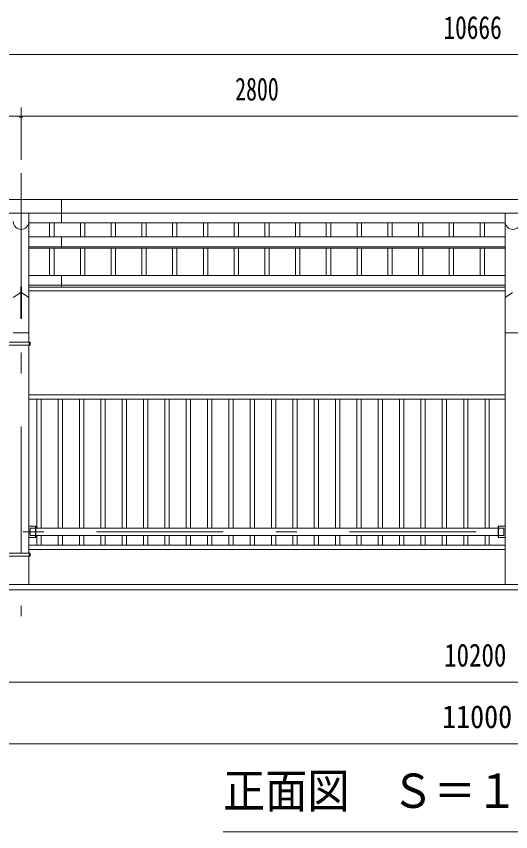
# Model space of a CAD drawing. Units: millimetres, scale not verified, with parts at other scales. Extents: x -26655 to 26659, y -10500 to 10500.
# Drawn here: x 1209 to 4024, y 420 to 5056 of the extents above; entities that cross this region are included whole.
import ezdxf
from ezdxf.enums import TextEntityAlignment as Align

# ---------------------------------------------------------------- set-up
doc = ezdxf.new("R2010")
doc.units = ezdxf.units.MM
doc.header["$LTSCALE"] = 60
doc.linetypes.add('USER3', pattern=[24, 12, -5, 2, -5])
for name, color, linetype, lineweight in [('0-2_1-05BOLD', 7, 'Continuous', 18), ('0-3_1-25CENTER', 3, 'USER3', 18), ('0-4_1-45THIN', 4, 'Continuous', 18), ('0-5_1-55DIM', 3, 'Continuous', 18)]:
    doc.layers.add(name, color=color, linetype=linetype, lineweight=lineweight)
doc.styles.add('ＭＳ ゴシック', font='')
doc.styles.get('ＭＳ ゴシック').set_extended_font_data('MS Gothic')

msp = doc.modelspace()

# ---------------------------------------------------------------- linework, layer by layer
at = {"layer": '0-2_1-05BOLD'}
for p, q in [((9219.56, 4014.67), (-1446.44, 4014.67)), ((1466.56, 4014.67), (1466.56, 3882.27)), ((-1446.44, 3937.52), (9219.56, 3937.52)), ((1281.11, 3937.52), (1281.11, 3202.67)), ((3992.01, 3937.52), (3992.01, 1824.67)), ((3992.01, 3882.27), (1281.11, 3882.27)), ((1281.11, 3802.96), (3992.01, 3802.96)), ((1466.56, 3802.96), (1466.56, 3737.03)), ((1281.11, 3745.26), (3992.01, 3745.26)), ((1281.11, 3737.03), (3992.01, 3737.03)), ((3992.01, 3582.44), (1281.11, 3582.44)), ((1466.56, 3582.44), (1466.56, 3515.47)), ((3992.01, 3527.34), (1281.11, 3527.34)), ((1234.31, 3485.19), (1192.01, 3457.25)), ((1234.31, 3517.89), (1234.31, 3337.25)), ((1281.11, 3457.25), (1238.81, 3485.19)), ((3992.01, 3515.47), (1281.11, 3515.47)), ((3992.01, 3494.67), (1281.11, 3494.67)), ((3992.01, 3457.25), (4034.31, 3485.19)), ((1234.31, 3337.25), (1238.81, 3337.25)), ((1192.01, 3256.67), (1281.11, 3256.67)), ((4081.11, 3256.67), (3992.01, 3256.67)), ((1282.71, 3202.67), (1282.71, 3186.67)), ((1288.81, 3202.67), (1288.81, 3186.67)), ((1288.81, 3186.67), (1083.36, 3186.67)), ((1281.11, 3186.67), (1281.11, 2002.67)), ((1288.81, 3194.67), (1282.71, 3194.67)), ((3992.01, 2904.67), (1281.11, 2904.67)), ((3992.01, 2879.67), (1281.11, 2879.67)), ((1321.11, 2157.67), (1281.11, 2157.67)), ((1289.06, 2146.02), (1289.06, 2103.32)), ((1317.91, 2146.02), (1289.06, 2146.02)), ((1317.91, 2157.67), (1317.91, 2091.67)), ((1321.11, 2157.67), (1321.11, 2091.67)), ((1321.11, 2146.02), (3952.01, 2146.02)), ((3952.01, 2157.67), (3952.01, 2091.67)), ((3952.01, 2157.67), (3992.01, 2157.67)), ((3955.21, 2157.67), (3955.21, 2091.67)), ((3955.21, 2146.02), (3984.06, 2146.02)), ((3984.06, 2146.02), (3984.06, 2103.32)), ((1321.11, 2091.67), (1281.11, 2091.67)), ((1317.91, 2103.32), (1289.06, 2103.32)), ((1321.11, 2103.32), (3952.01, 2103.32)), ((3952.01, 2091.67), (3992.01, 2091.67)), ((3955.21, 2103.32), (3984.06, 2103.32)), ((3992.01, 2049.67), (1281.11, 2049.67)), ((1288.81, 2002.67), (1083.36, 2002.67)), ((3992.01, 2024.67), (1281.11, 2024.67)), ((1282.71, 2002.67), (1282.71, 1986.67)), ((1288.81, 1994.67), (1282.71, 1994.67)), ((1288.81, 2002.67), (1288.81, 1986.67)), ((1288.81, 1986.67), (1083.36, 1986.67)), ((1281.11, 1986.67), (1281.11, 1824.67)), ((9536.56, 1794.67), (-1763.44, 1794.67))]:
    msp.add_line(p, q, dxfattribs=at)
for points in [[(1234.31, 3517.89), (1238.81, 3517.89), (1238.81, 3337.25)], [(1288.81, 3202.67), (1083.36, 3202.67), (1083.36, 3186.67)], [(9386.56, 1824.67), (-1613.44, 1824.67), (-1613.44, 1794.67)]]:
    msp.add_lwpolyline(points, dxfattribs=at)
for centre in [(1236.56, 3889.22), (4036.56, 3889.22)]:
    msp.add_arc(centre, 44.55, 180, 0, dxfattribs=at)
at = {"layer": '0-3_1-25CENTER'}
for p, q in [((1236.56, 4164.67), (1236.56, 1644.67)), ((-1213.44, 2124.67), (8986.56, 2124.67))]:
    msp.add_line(p, q, dxfattribs=at)
at = {"layer": '0-4_1-45THIN'}
for p, q in [((1399.06, 3882.27), (1399.06, 3802.96)), ((1424.06, 3882.27), (1424.06, 3802.96)), ((1574.06, 3882.27), (1574.06, 3802.96)), ((1599.06, 3882.27), (1599.06, 3802.96)), ((1749.06, 3882.27), (1749.06, 3802.96)), ((1774.06, 3882.27), (1774.06, 3802.96)), ((1924.06, 3882.27), (1924.06, 3802.96)), ((1949.06, 3882.27), (1949.06, 3802.96)), ((2099.06, 3882.27), (2099.06, 3802.96)), ((2124.06, 3882.27), (2124.06, 3802.96)), ((2274.06, 3882.27), (2274.06, 3802.96)), ((2299.06, 3882.27), (2299.06, 3802.96)), ((2449.06, 3882.27), (2449.06, 3802.96)), ((2474.06, 3882.27), (2474.06, 3802.96)), ((2624.06, 3882.27), (2624.06, 3802.96)), ((2649.06, 3882.27), (2649.06, 3802.96)), ((2799.06, 3882.27), (2799.06, 3802.96)), ((2824.06, 3882.27), (2824.06, 3802.96)), ((2974.06, 3882.27), (2974.06, 3802.96)), ((2999.06, 3882.27), (2999.06, 3802.96)), ((3149.06, 3882.27), (3149.06, 3802.96)), ((3174.06, 3882.27), (3174.06, 3802.96)), ((3324.06, 3882.27), (3324.06, 3802.96)), ((3349.06, 3882.27), (3349.06, 3802.96)), ((3499.06, 3882.27), (3499.06, 3802.96)), ((3524.06, 3882.27), (3524.06, 3802.96)), ((3674.06, 3882.27), (3674.06, 3802.96)), ((3699.06, 3882.27), (3699.06, 3802.96)), ((3849.06, 3882.27), (3849.06, 3802.96)), ((3874.06, 3882.27), (3874.06, 3802.96)), ((1399.06, 3737.03), (1399.06, 3582.44)), ((1424.06, 3737.03), (1424.06, 3582.44)), ((1574.06, 3737.03), (1574.06, 3582.44)), ((1599.06, 3737.03), (1599.06, 3582.44)), ((1749.06, 3737.03), (1749.06, 3582.44)), ((1774.06, 3737.03), (1774.06, 3582.44)), ((1924.06, 3737.03), (1924.06, 3582.44)), ((1949.06, 3737.03), (1949.06, 3582.44)), ((2099.06, 3737.03), (2099.06, 3582.44)), ((2124.06, 3737.03), (2124.06, 3582.44)), ((2274.06, 3737.03), (2274.06, 3582.44)), ((2299.06, 3737.03), (2299.06, 3582.44)), ((2449.06, 3737.03), (2449.06, 3582.44)), ((2474.06, 3737.03), (2474.06, 3582.44)), ((2624.06, 3737.03), (2624.06, 3582.44)), ((2649.06, 3737.03), (2649.06, 3582.44)), ((2799.06, 3737.03), (2799.06, 3582.44)), ((2824.06, 3737.03), (2824.06, 3582.44)), ((2974.06, 3737.03), (2974.06, 3582.44)), ((2999.06, 3737.03), (2999.06, 3582.44)), ((3149.06, 3737.03), (3149.06, 3582.44)), ((3174.06, 3737.03), (3174.06, 3582.44)), ((3324.06, 3737.03), (3324.06, 3582.44)), ((3349.06, 3737.03), (3349.06, 3582.44)), ((3499.06, 3737.03), (3499.06, 3582.44)), ((3524.06, 3737.03), (3524.06, 3582.44)), ((3674.06, 3737.03), (3674.06, 3582.44)), ((3699.06, 3737.03), (3699.06, 3582.44)), ((3849.06, 3737.03), (3849.06, 3582.44)), ((3874.06, 3737.03), (3874.06, 3582.44)), ((1326.06, 2879.67), (1326.06, 2146.02)), ((1350.06, 2879.67), (1350.06, 2146.02)), ((1447.56, 2879.67), (1447.56, 2146.02)), ((1471.56, 2879.67), (1471.56, 2146.02)), ((1569.06, 2879.67), (1569.06, 2146.02)), ((1593.06, 2879.67), (1593.06, 2146.02)), ((1690.56, 2879.67), (1690.56, 2146.02)), ((1714.56, 2879.67), (1714.56, 2146.02)), ((1812.06, 2879.67), (1812.06, 2146.02)), ((1836.06, 2879.67), (1836.06, 2146.02)), ((1933.56, 2879.67), (1933.56, 2146.02)), ((1957.56, 2879.67), (1957.56, 2146.02)), ((2055.06, 2879.67), (2055.06, 2146.02)), ((2079.06, 2879.67), (2079.06, 2146.02)), ((2176.56, 2879.67), (2176.56, 2146.02)), ((2200.56, 2879.67), (2200.56, 2146.02)), ((2298.06, 2879.67), (2298.06, 2146.02)), ((2322.06, 2879.67), (2322.06, 2146.02)), ((2419.56, 2879.67), (2419.56, 2146.02)), ((2443.56, 2879.67), (2443.56, 2146.02)), ((2541.06, 2879.67), (2541.06, 2146.02)), ((2565.06, 2879.67), (2565.06, 2146.02)), ((2662.56, 2879.67), (2662.56, 2146.02)), ((2686.56, 2879.67), (2686.56, 2146.02)), ((2784.06, 2879.67), (2784.06, 2146.02)), ((2808.06, 2879.67), (2808.06, 2146.02)), ((2905.56, 2879.67), (2905.56, 2146.02)), ((2929.56, 2879.67), (2929.56, 2146.02)), ((3027.06, 2879.67), (3027.06, 2146.02)), ((3051.06, 2879.67), (3051.06, 2146.02)), ((3148.56, 2879.67), (3148.56, 2146.02)), ((3172.56, 2879.67), (3172.56, 2146.02)), ((3270.06, 2879.67), (3270.06, 2146.02)), ((3294.06, 2879.67), (3294.06, 2146.02)), ((3391.56, 2879.67), (3391.56, 2146.02)), ((3415.56, 2879.67), (3415.56, 2146.02)), ((3513.06, 2879.67), (3513.06, 2146.02)), ((3537.06, 2879.67), (3537.06, 2146.02)), ((3634.56, 2879.67), (3634.56, 2146.02)), ((3658.56, 2879.67), (3658.56, 2146.02)), ((3756.06, 2879.67), (3756.06, 2146.02)), ((3780.06, 2879.67), (3780.06, 2146.02)), ((3877.56, 2879.67), (3877.56, 2146.02)), ((3901.56, 2879.67), (3901.56, 2146.02)), ((1326.06, 2103.32), (1326.06, 2049.67)), ((1350.06, 2103.32), (1350.06, 2049.67)), ((1447.56, 2103.32), (1447.56, 2049.67)), ((1471.56, 2103.32), (1471.56, 2049.67)), ((1569.06, 2103.32), (1569.06, 2049.67)), ((1593.06, 2103.32), (1593.06, 2049.67)), ((1690.56, 2103.32), (1690.56, 2049.67)), ((1714.56, 2103.32), (1714.56, 2049.67)), ((1812.06, 2103.32), (1812.06, 2049.67)), ((1836.06, 2103.32), (1836.06, 2049.67)), ((1933.56, 2103.32), (1933.56, 2049.67)), ((1957.56, 2103.32), (1957.56, 2049.67)), ((2055.06, 2103.32), (2055.06, 2049.67)), ((2079.06, 2103.32), (2079.06, 2049.67)), ((2176.56, 2103.32), (2176.56, 2049.67)), ((2200.56, 2103.32), (2200.56, 2049.67)), ((2298.06, 2103.32), (2298.06, 2049.67)), ((2322.06, 2103.32), (2322.06, 2049.67)), ((2419.56, 2103.32), (2419.56, 2049.67)), ((2443.56, 2103.32), (2443.56, 2049.67)), ((2541.06, 2103.32), (2541.06, 2049.67)), ((2565.06, 2103.32), (2565.06, 2049.67)), ((2662.56, 2103.32), (2662.56, 2049.67)), ((2686.56, 2103.32), (2686.56, 2049.67)), ((2784.06, 2103.32), (2784.06, 2049.67)), ((2808.06, 2103.32), (2808.06, 2049.67)), ((2905.56, 2103.32), (2905.56, 2049.67)), ((2929.56, 2103.32), (2929.56, 2049.67)), ((3027.06, 2103.32), (3027.06, 2049.67)), ((3051.06, 2103.32), (3051.06, 2049.67)), ((3148.56, 2103.32), (3148.56, 2049.67)), ((3172.56, 2103.32), (3172.56, 2049.67)), ((3270.06, 2103.32), (3270.06, 2049.67)), ((3294.06, 2103.32), (3294.06, 2049.67)), ((3391.56, 2103.32), (3391.56, 2049.67)), ((3415.56, 2103.32), (3415.56, 2049.67)), ((3513.06, 2103.32), (3513.06, 2049.67)), ((3537.06, 2103.32), (3537.06, 2049.67)), ((3634.56, 2103.32), (3634.56, 2049.67)), ((3658.56, 2103.32), (3658.56, 2049.67)), ((3756.06, 2103.32), (3756.06, 2049.67)), ((3780.06, 2103.32), (3780.06, 2049.67)), ((3877.56, 2103.32), (3877.56, 2049.67)), ((3901.56, 2103.32), (3901.56, 2049.67))]:
    msp.add_line(p, q, dxfattribs=at)
at = {"layer": '0-5_1-55DIM'}
for p, q in [((-1446.44, 4838.67), (9219.56, 4838.67)), ((1236.56, 4239.67), (1236.56, 4538.67)), ((-1838.94, 4488.67), (9612.06, 4488.67)), ((1246.56, 4488.67), (1226.56, 4488.67)), ((-1613.44, 1269.67), (9386.56, 1269.67)), ((-1613.44, 919.67), (9386.56, 919.67)), ((2386.56, 419.67), (5386.56, 419.67))]:
    msp.add_line(p, q, dxfattribs=at)
msp.add_arc((1236.56, 4488.67), 10, 180, 0, dxfattribs=at)

# ---------------------------------------------------------------- texts
at = {"layer": '0-5_1-55DIM', "color": 7, "style": 'ＭＳ ゴシック'}
for s, height, width, p in [('10666', 130.2, 0.75, (3640.93, 4888.67)), ('2800', 130.2, 0.7, (2455.29, 4538.67)), ('10200', 130.2, 0.8, (3644.82, 1319.67)), ('11000', 130.2, 0.9, (3633.51, 969.67)), ('正面図\u3000Ｓ＝１／５０', 195.4, 0.9, (2386.56, 496.31))]:
    msp.add_text(s, height=height, dxfattribs=dict(at, width=width)).set_placement(p, align=Align.BOTTOM_LEFT)

doc.saveas('drawing.dxf')
